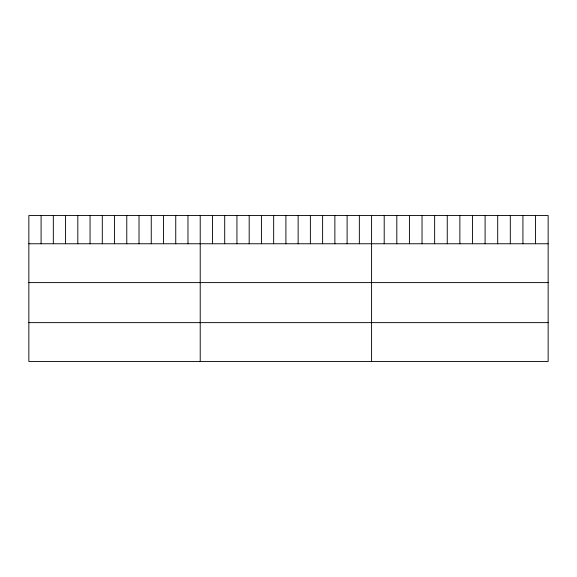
<?xml version="1.0" encoding="UTF-8"?>
<svg xmlns="http://www.w3.org/2000/svg" width="577" height="577" viewBox="0 0 577 577"><rect width="100%" height="100%" fill="white"/><g stroke="black" fill="none" stroke-linecap="round" stroke-linejoin="round"><path stroke-width="0.87" d="M548.15 243.761L548.15 361.476L28.85 361.476L28.85 215.524L548.15 215.524L548.15 243.761L28.85 243.761M28.85 282.607L548.15 282.607M28.85 322.63L548.15 322.63M535.535 215.524L535.535 243.761M522.928 215.524L522.928 243.761M510.313 215.524L510.313 243.761M497.706 215.524L497.706 243.761M485.091 215.524L485.091 243.761M472.484 215.524L472.484 243.761M459.869 215.524L459.869 243.761M447.254 215.524L447.254 243.761M434.647 215.524L434.647 243.761M422.032 215.524L422.032 243.761M409.425 215.524L409.425 243.761M396.81 215.524L396.81 243.761M384.203 215.524L384.203 243.761M371.588 215.524L371.588 361.476M359.348 215.524L359.348 243.761M347.109 215.524L347.109 243.761M334.869 215.524L334.869 243.761M322.622 215.524L322.622 243.761M310.383 215.524L310.383 243.761M298.143 215.524L298.143 243.761M285.903 215.524L285.903 243.761M273.664 215.524L273.664 243.761M261.424 215.524L261.424 243.761M249.185 215.524L249.185 243.761M236.938 215.524L236.938 243.761M224.698 215.524L224.698 243.761M212.459 215.524L212.459 243.761M200.219 215.524L200.219 361.476M187.979 215.524L187.979 243.761M175.74 215.524L175.74 243.761M163.5 215.524L163.5 243.761M151.253 215.524L151.253 243.761M139.014 215.524L139.014 243.761M126.774 215.524L126.774 243.761M114.534 215.524L114.534 243.761M102.295 215.524L102.295 243.761M90.055 215.524L90.055 243.761M77.816 215.524L77.816 243.761M65.569 215.524L65.569 243.761M53.329 215.524L53.329 243.761M41.09 215.524L41.09 243.761"/></g></svg>
